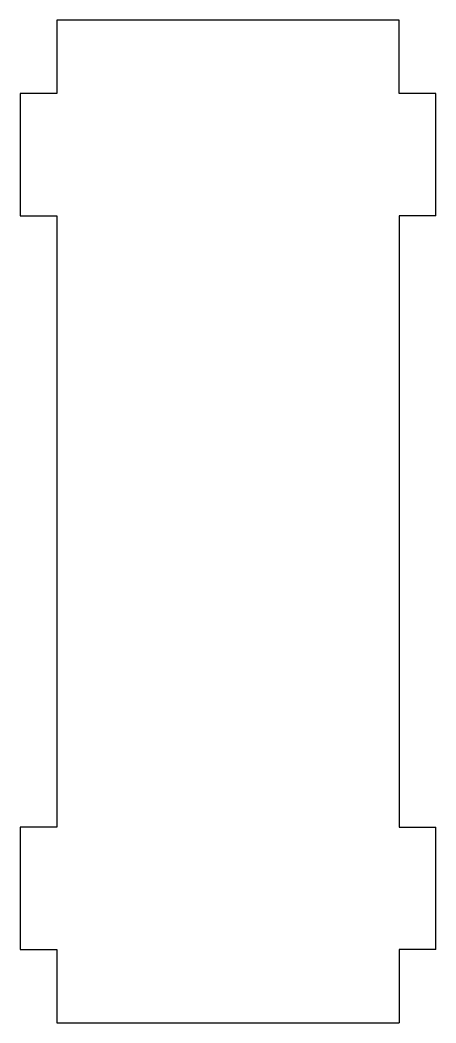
# Model space of a CAD drawing. Header units: millimetres. Extents: x -3 to 31, y -82 to 0.
import ezdxf

# ---------------------------------------------------------------- set-up
doc = ezdxf.new("R2010")
doc.units = ezdxf.units.MM

msp = doc.modelspace()

# ---------------------------------------------------------------- linework, layer by layer
at = {"color": 7, "linetype": 'Continuous'}
for p, q in [((0, 0), (0, -6)), ((28, 0), (0, 0)), ((28, -6), (28, 0)), ((0, -6), (-3, -6)), ((-3, -6), (-3, -16)), ((31, -6), (28, -6)), ((31, -16), (31, -6)), ((-3, -16), (0, -16)), ((0, -16), (0, -66)), ((31, -16), (28, -16)), ((28, -16), (28, -66)), ((0, -66), (-3, -66)), ((-3, -66), (-3, -76)), ((28, -66), (31, -66)), ((31, -76), (31, -66)), ((-3, -76), (0, -76)), ((0, -76), (0, -82)), ((31, -76), (28, -76)), ((28, -76), (28, -82)), ((0, -82), (28, -82))]:
    msp.add_line(p, q, dxfattribs=at)

doc.saveas('drawing.dxf')
